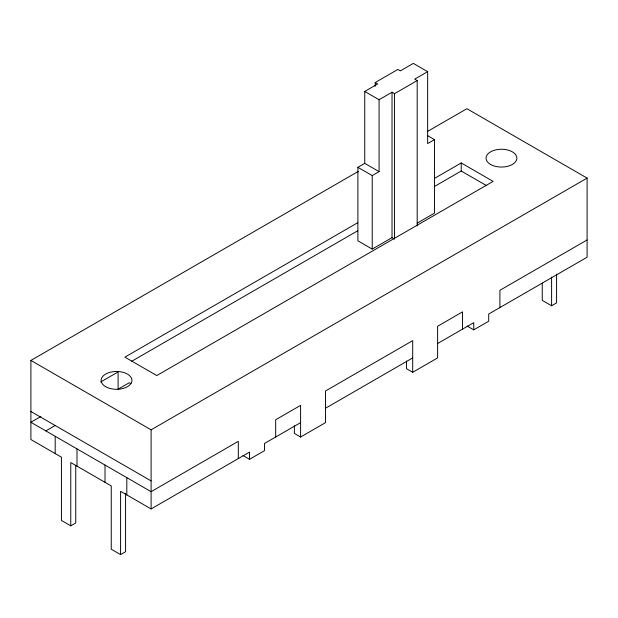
<?xml version="1.0" encoding="UTF-8"?>
<svg xmlns="http://www.w3.org/2000/svg" width="618" height="618" viewBox="0 0 618 618"><rect width="100%" height="100%" fill="white"/><g stroke="black" fill="none" stroke-linecap="round" stroke-linejoin="round"><path stroke-width="0.93" d="M375.211 86.373L375.211 82.526L397.876 69.432L400.371 70.877L413.326 63.391L427.648 71.665L427.648 143.585L434.5 139.629L434.5 213.133L417.173 223.137M364.744 91.441L379.073 99.714L379.073 171.634L364.744 163.361L364.744 91.441L377.698 83.963L375.211 82.526M379.073 99.714L392.028 92.237L394.516 93.673L417.189 80.579L417.189 226.003M427.648 71.665L414.693 79.143L417.189 80.579M394.516 93.673L394.516 239.096L392.028 237.66L372.221 249.093L357.892 240.819L357.892 167.316L364.744 163.361M75.744 465.424L75.744 522.959L70.761 525.841L61.421 520.441L61.421 457.158L30.9 439.537L30.9 360.425L358.309 171.395M427.633 131.371L466.891 108.706L587.1 178.108L587.1 257.219L488.691 314.037L488.691 321.229L473.743 329.857L467.146 326.049M357.892 167.316L372.221 175.589L379.073 171.634M357.737 222.719L124.89 357.15L156.779 375.559L493.11 181.383L461.221 162.967L434.516 178.386M131.564 361.352L357.737 230.769M434.516 186.443L461.221 171.024L486.575 185.655M40.865 416.517L30.9 422.272L151.109 491.673L238.309 441.329L238.309 458.595M100.657 382.001L118.1 371.928L118.1 389.193L129.309 382.72L130.962 383.67M45.848 430.9L54.987 425.632M30.9 360.425L151.109 429.827L587.1 178.108M587.1 239.962L499.9 290.305L499.9 307.563M125.57 493.234L125.57 551.727L120.587 554.609L120.587 491.318L151.109 508.938L249.517 452.121L249.517 459.313L242.92 455.505M300.595 422.635L264.465 443.492L264.465 450.684L249.517 459.313M325.508 408.251L412.7 357.907M437.614 343.523L473.743 322.666L473.743 329.857M294.361 425.748L294.361 433.419L300.595 437.019L325.508 422.635L325.508 390.985L412.7 340.642L412.7 372.291L406.474 368.691L406.474 361.02M412.7 372.291L437.614 357.907L437.614 326.258L462.534 311.881L462.534 329.139M542.256 283.114L542.256 300.371L551.596 305.763L556.579 302.89L556.579 274.122M427.339 135.496L434.5 139.629M30.9 411.495L151.109 480.897M120.587 554.609L111.248 549.209L111.248 485.926L70.761 462.55L70.761 525.841M551.596 276.995L551.596 305.763M461.221 162.967L461.221 171.024M392.028 92.237L392.028 237.66M372.221 175.589L372.221 249.093M300.595 437.019L300.595 405.369L275.674 419.753L275.674 437.019M151.109 429.827L151.109 508.938M126.821 477.652L126.821 494.91M105.021 465.068L105.021 482.326M76.987 448.884L76.987 466.142M55.187 436.3L55.187 453.558M490.561 164.442A15.411 8.899 0 0 0 516.347 160.456A15.411 8.899 0 0 0 497.467 149.556A15.411 8.899 0 0 0 490.561 164.442M105.639 386.675A15.411 8.899 0 0 0 131.433 382.681A15.411 8.899 0 0 0 112.553 371.781A15.411 8.899 0 0 0 105.639 386.675"/></g></svg>
